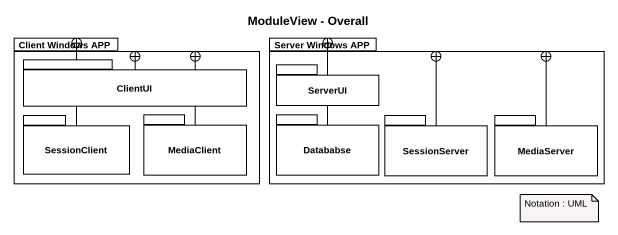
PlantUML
@startuml
title ModuleView - Overall
package "Client Windows APP" as Client_Windows_APP {
  package ClientUI {
  }
  package SessionClient {
  }
  package MediaClient {
  }
}
package "Server Windows APP" as Server_Windows_APP {
  package ServerUI {
  }
  package Datababse {
  }
  package SessionServer {
  }
  package MediaServer {
  }
}
ClientUI --+ Client_Windows_APP
ServerUI -right-+ Server_Windows_APP
SessionClient -right-+ Client_Windows_APP
MediaClient -left-+ Client_Windows_APP
Datababse -right-+ Server_Windows_APP
SessionServer -up-+ Server_Windows_APP
MediaServer -left-+ Server_Windows_APP
note as N1
  Notation : UML
end note
@enduml
